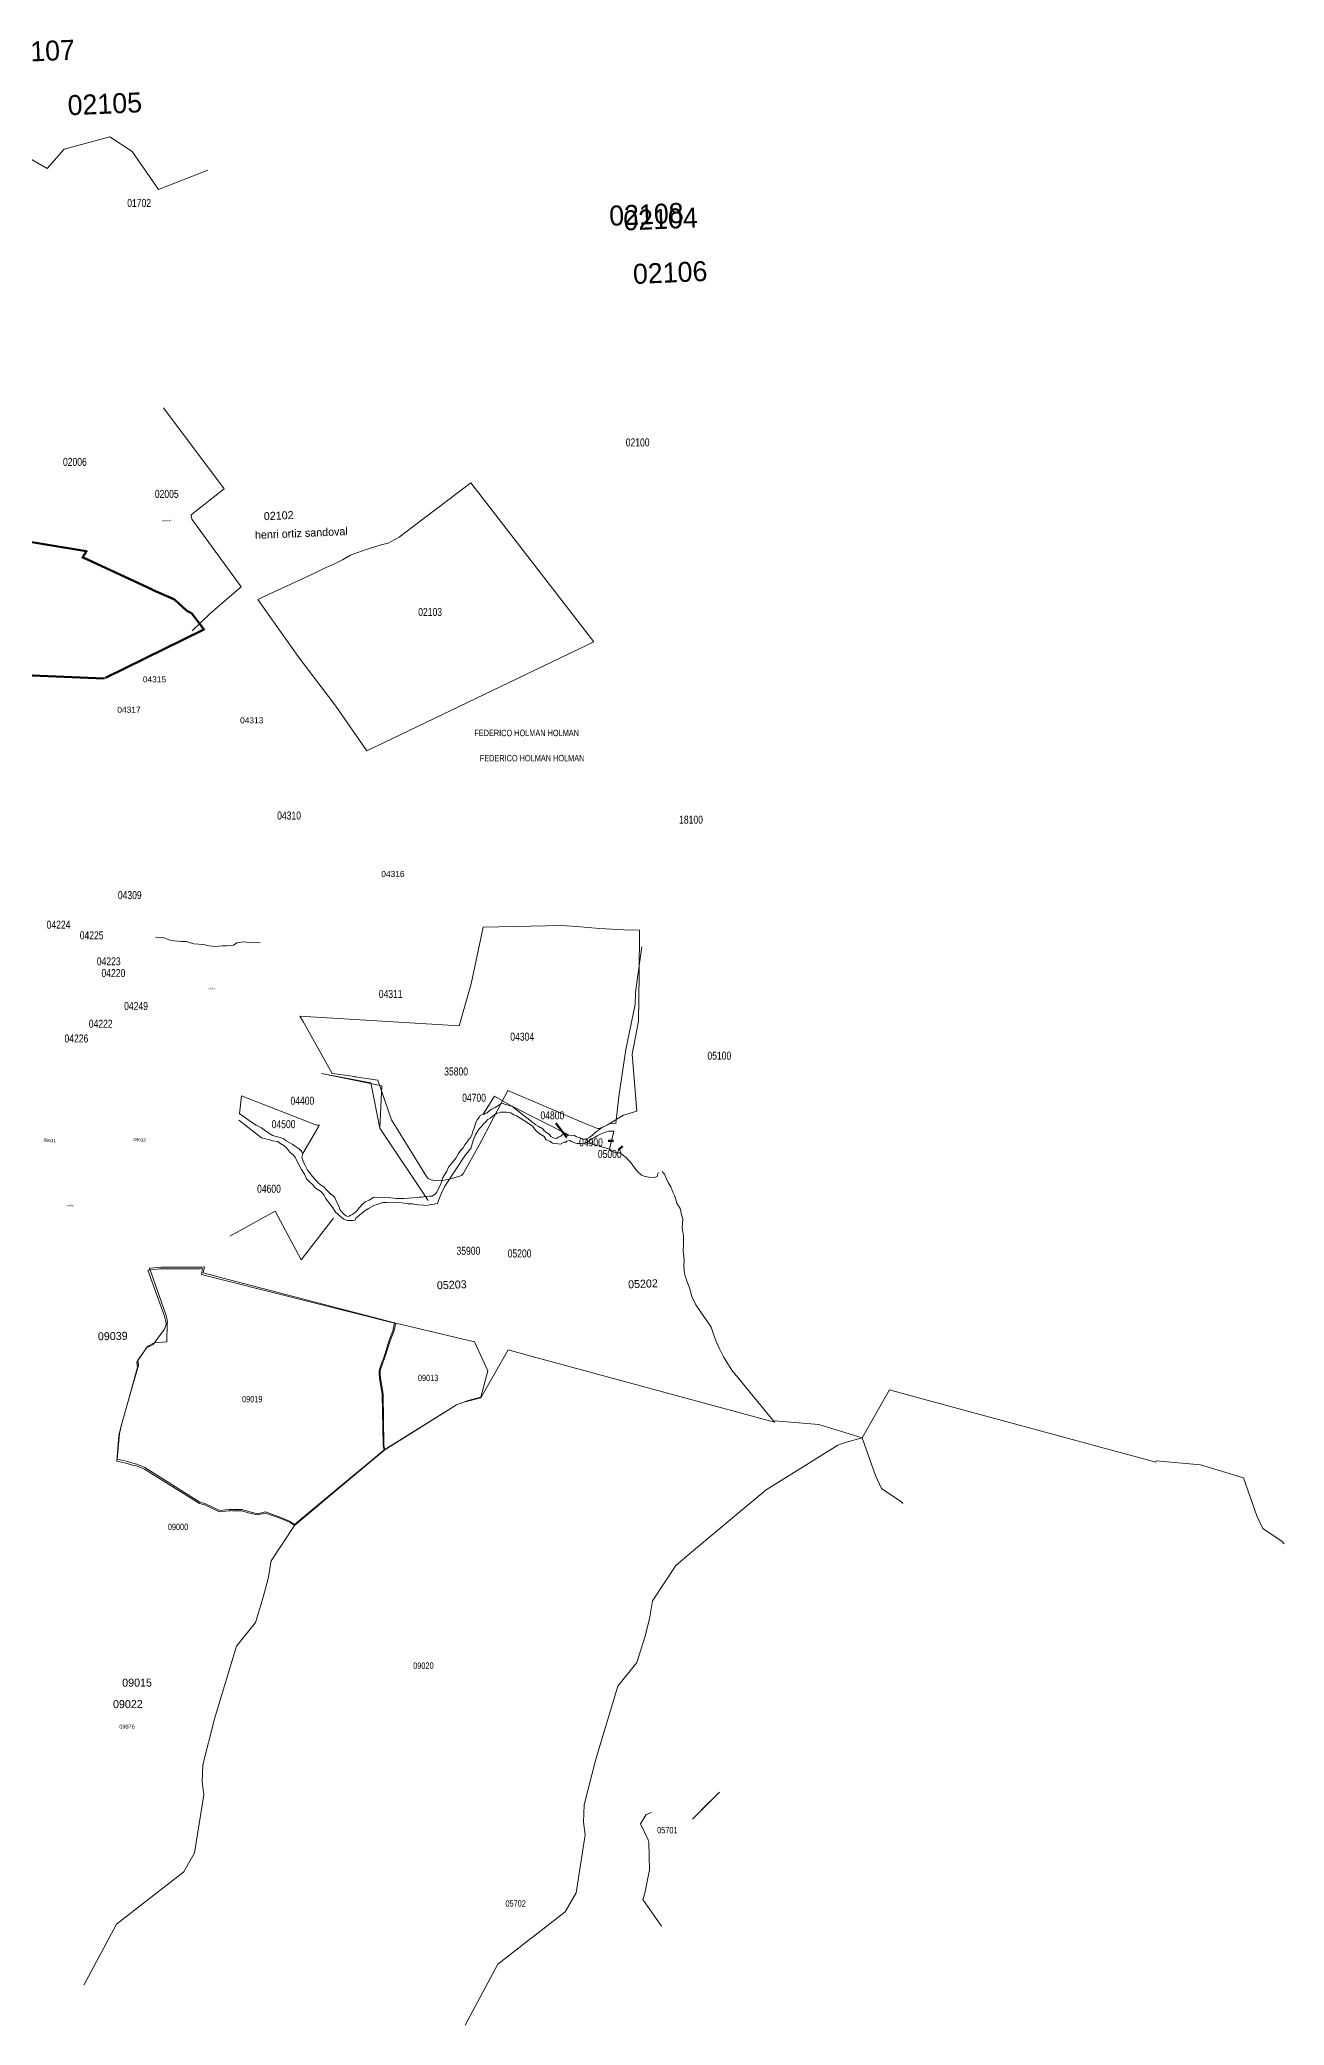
# Model space of a CAD drawing. Header units: inches. Extents: x 610851 to 630254, y 1234683 to 1264905.
# Drawn here: x 627144 to 630254, y 1243480 to 1248443 of the extents above; entities that cross this region are included whole.
import ezdxf
from ezdxf.enums import TextEntityAlignment as Align

# ---------------------------------------------------------------- set-up
doc = ezdxf.new("R2010")
doc.units = ezdxf.units.IN
doc.header["$MEASUREMENT"] = 0
doc.layers.add('Level 50', color=7, linetype='Continuous', lineweight=0)
doc.layers.add('Level 7', color=7, linetype='Continuous', lineweight=0)
doc.styles.add('Engineering', font='dgn003.shx', dxfattribs={"height": 0.1524})
doc.styles.get("Standard").update_dxf_attribs({"font": 'arial.ttf'})
doc.styles.add('Styledgn003', font='dgn003.shx')
doc.styles.add('Styledgn032', font='dgn032.shx')
doc.styles.add('Styletxt', font='txt.shx')
doc.dimstyles.new('STANDARD-Linear', dxfattribs={"dimtxt": 1.5, "dimasz": 1.13, "dimexe": 0.125, "dimexo": 0.000625, "dimgap": 0.3, "dimtad": 1, "dimzin": 7, "dimdsep": 46, "dimtxsty": 'Styletxt', "dimsah": 1, "dimcen": 2.5, "dimclrd": 1, "dimclre": 1, "dimclrt": 2, "dimaunit": 1, "dimadec": 7, "dimazin": 0, "dimtfac": 1, "dimtofl": 0, "dimtmove": 1, "dimatfit": 3, "dimfxl": 1, "dimtolj": 1, "dimtzin": 0, "dimarcsym": 0})

# ---------------------------------------------------------------- blocks, each defined once
blk = doc.blocks.new('AnonymousCell6')
at = {"layer": 'Level 50', "color": 7, "linetype": 'Continuous', "lineweight": 0, "flags": 128}
for points in [[(342.643, 160.742), (332.543, 134.504), (322.941, 103.942), (317.931, 89.129), (315.168, 82.276), (308.253, 60.689), (308.31, 52.359), (309.309, 41.729), (315.584, 1.177), (318.364, -124.922), (319.325, -130.885), (320.941, -137.189), (211.232, -229.256), (96.237, -326.149), (83.744, -317.457), (62.001, -308.492), (23.735, -294.988), (3.524, -299.637), (-21.319, -293.634), (-35.214, -289.461), (-58.311, -289.148), (-61.612, -288.639), (-63.091, -289.167), (-67.121, -289.171), (-91.372, -291.935), (-127.694, -274.41), (-140.484, -271.586), (-278.654, -185.49), (-298.664, -177.151), (-308.345, -175.178), (-325.234, -170.489), (-347.558, -165.663), (-342.492, -101.192), (-336.525, -76.652), (-319.289, -15.039), (-296.017, 69.614), (-297.551, 82.405), (-273.157, 117.712), (-256.725, 125.932), (-228.573, 164.371), (-224.642, 173.588), (-224.122, 177.939), (-224.801, 183.528), (-228.084, 196.862), (-269.894, 312.026)], [(-269.894, 312.026), (-240.741, 315.086), (-139.352, 315.651), (-132.987, 316.572), (-135.556, 301.39), (-69.639, 284.663), (346.509, 179.381)], [(346.509, 179.381), (342.643, 160.742)]]:
    blk.add_lwpolyline(points, dxfattribs=at)
blk = doc.blocks.new('AnonymousCell13')
at = {"layer": 'Level 7', "color": 2, "linetype": 'Continuous', "lineweight": 0, "flags": 128}
for points in [[(342.643, 160.742), (332.543, 134.504), (322.941, 103.942), (317.931, 89.129), (315.168, 82.276), (308.253, 60.689), (308.31, 52.359), (309.309, 41.729), (315.584, 1.177), (318.364, -124.922), (319.325, -130.885), (320.941, -137.189), (211.232, -229.256), (96.237, -326.149), (83.744, -317.457), (62.001, -308.492), (23.735, -294.988), (3.524, -299.637), (-21.319, -293.634), (-35.214, -289.461), (-58.311, -289.148), (-61.612, -288.639), (-63.091, -289.167), (-67.121, -289.171), (-91.372, -291.935), (-127.694, -274.41), (-140.484, -271.586), (-278.654, -185.49), (-298.664, -177.151), (-308.345, -175.178), (-325.234, -170.489), (-347.558, -165.663), (-342.492, -101.192), (-336.525, -76.652), (-319.289, -15.039), (-296.017, 69.614), (-297.551, 82.405), (-273.157, 117.712), (-256.725, 125.932), (-228.573, 164.371), (-224.642, 173.588), (-224.122, 177.939), (-224.801, 183.528), (-228.084, 196.862), (-269.894, 312.026)], [(-269.894, 312.026), (-240.741, 315.086), (-139.352, 315.651), (-132.987, 316.572), (-135.556, 301.39), (-69.639, 284.663), (346.509, 179.381)], [(346.509, 179.381), (342.643, 160.742)]]:
    blk.add_lwpolyline(points, dxfattribs=at)
blk = doc.blocks.new('AnonymousCell27')
at = {"layer": 'Level 50', "color": 3, "linetype": 'Continuous', "lineweight": 53}
for p, q in [((-104.4, 312.5), (-278.6, 252.5)), ((-55.4, 127.5), (-102.6, 311.6)), ((-281.5, 251.6), (-307.6, 244.4)), ((-429.9, 233.9), (-456.8, 140.6)), ((-359.5, 239.9), (-428, 235.4)), ((-310.5, 243.9), (-356.5, 240.1)), ((-428.7, 87.3), (-456.5, 137.9)), ((-83.3, 41.4), (-52.6, 121.6)), ((-53.1, 124.1), (-54, 125)), ((-421.3, 40.2), (-427.8, 84.5)), ((-434.1, -7.1), (-429.4, 3.2)), ((-428.4, 6), (-420.6, 34.5)), ((-420.6, 37.3), (-420.6, 37.4)), ((-25.5, 40), (-82.4, 40)), ((188.5, 4.3), (-22.5, 39.8)), ((180.8, -9.7), (189.2, 2.8)), ((-467.4, -128), (-445.6, -46.8)), ((-445, -43.9), (-443.8, -37.6)), ((-443, -34.7), (-435.2, -9.8)), ((353.6, -91.4), (181.3, -11.6)), ((407.6, -115.4), (356.4, -92.6)), ((-473.8, -150.6), (-468.7, -145.4)), ((-467.4, -137.5), (-467.7, -130.9)), ((-467.5, -142.9), (-467.4, -140.5)), ((439.9, -144), (410.1, -117)), ((450.6, -149.4), (442.3, -145.6)), ((-481.2, -177.5), (-482.8, -167.8)), ((-482.5, -164.9), (-481.2, -160.8)), ((-479.9, -180.4), (-480.1, -180.2)), ((-479.8, -158.2), (-475.8, -152.9)), ((-477.5, -181.5), (-411.5, -176.1)), ((-409.2, -177.2), (-408.8, -177.7)), ((-407.7, -180.4), (-395.4, -233.5)), ((237.3, -312.3), (481.6, -191.7)), ((482.1, -189.8), (452.9, -151.2)), ((-395, -236.5), (-394, -285.5)), ((-392.5, -287), (11.5, -303.9)), ((14.5, -304.1), (233.1, -313.3)), ((234.5, -313.3), (234.6, -313.3)), ((234.9, -313.2), (235.7, -313.1)), ((236, -313), (236.1, -312.9))]:
    blk.add_line(p, q, dxfattribs=at)
for centre in [(-103, 313), (-280, 252), (-429.5, 235.3), (-358, 240), (-309, 244), (-457.2, 139.2), (-55, 126), (-52, 123), (-428, 86), (-428.8, 4.6), (-421, 38.7), (-420.2, 36), (-83.9, 40), (-24, 40), (190, 4), (-445.2, -45.4), (-443.5, -36.1), (-434.8, -8.4), (180, -11), (355, -92), (-467.8, -129.4), (-467.6, -144.4), (-467.3, -139), (409, -116), (441, -145), (-483, -166.4), (-481, -179), (-480.7, -159.4), (-479, -181.6), (-474.9, -151.7), (-410, -176), (-408, -179), (452, -150), (483, -191), (-395, -235), (-394, -287), (13, -304)]:
    blk.add_circle(centre, 0.309, dxfattribs=at)

msp = doc.modelspace()

# ---------------------------------------------------------------- linework, layer by layer
at = {"layer": 'Level 50', "color": 7, "linetype": 'Continuous', "lineweight": 0}
for q in [(628775.08458, 1243995.3552), (628775.08458, 1243995.3552), (628775.08458, 1243995.3552), (628775.08458, 1243995.3552), (628775.08458, 1243995.3552), (628797.82958, 1244017.9932)]:
    msp.add_line((628842.18558, 1244062.1422), q, dxfattribs=at)
at = {"layer": 'Level 50', "color": 7, "linetype": 'Continuous', "lineweight": 0, "flags": 128}
for points in [[(627048.3176, 1248112.70201), (627124.79858, 1248142.8672), (627162.11758, 1248120.8832), (627204.71458, 1248169.1122), (627319.09858, 1248200.2892), (627374.86358, 1248163.7542), (627440.95758, 1248068.3512), (627563.80368, 1248116.88207)], [(627453.37358, 1247522.9792), (627604.98858, 1247320.6832)], [(627604.98858, 1247320.6832), (627522.48058, 1247255.2642), (627524.12758, 1247244.6052)], [(628077.05241, 1247225.91415), (628042.08132, 1247199.1951), (628014.72257, 1247184.85317), (627997.16247, 1247180.26353), (627957.13016, 1247167.7583), (627920.48739, 1247154.87998), (627900.03529, 1247142.82587), (627881.95895, 1247133.94522), (627851.94984, 1247120.60665), (627825.51703, 1247106.75986), (627719.16065, 1247058.14613), (627688.67602, 1247043.92161), (627718.52943, 1247001.4671), (627790.00977, 1246901.18512), (627884.14742, 1246776.77766), (627961.40201, 1246665.33671), (628528.21582, 1246937.89436), (628220.82401, 1247335.40725), (628077.05241, 1247225.91415)], [(627524.12758, 1247244.6052), (627646.92458, 1247075.5642)], [(627646.92458, 1247075.5642), (627570.01858, 1247008.6792), (627524.53558, 1246965.4312)], [(628635.87648, 1245764.44668), (628602.70049, 1245755.00027), (628562.46518, 1245730.54988), (628548.78384, 1245723.75874), (628541.4398, 1245721.48086), (628537.76455, 1245721.43069), (628508.2362, 1245732.69712), (628313.31425, 1245816.38722), (628241.98589, 1245680.18594), (628203.11076, 1245609.5206), (628200.42182, 1245606.79339), (628197.48112, 1245604.32865), (628191.02526, 1245601.46447), (628159.12858, 1245592.80657), (628150.00439, 1245591.2285), (628136.55572, 1245590.87771), (628121.77874, 1245592.94109), (628115.97894, 1245595.62175), (628114.20308, 1245596.68726), (628110.13205, 1245601.81962), (628022.88091, 1245743.01595), (627988.87335, 1245842.42465), (627932.45226, 1245850.907), (627931.05513, 1245851.36209), (627874.65296, 1245858.9282), (627806.57434, 1245981.08688), (627802.5871, 1245987.02659), (627793.82314, 1246002.25598), (628192.051, 1245978.48012), (628221.56851, 1246082.83567), (628252.0919, 1246224.34141), (628448.87376, 1246228.48462), (628485.31823, 1246226.38019), (628542.92605, 1246221.58742), (628603.43801, 1246218.1751), (628642.38274, 1246216.93075), (628641.77418, 1246105.93112), (628640.11705, 1245989.99235), (628624.45124, 1245907.31316), (628635.87648, 1245764.44668)], [(627694.81658, 1246185.3632), (627676.02058, 1246186.1862), (627660.77958, 1246187.0452), (627651.62958, 1246187.9672), (627643.01758, 1246186.3532), (627636.42358, 1246185.7762), (627627.85758, 1246180.0952), (627618.22458, 1246178.9792), (627610.62158, 1246177.8842), (627599.96058, 1246177.7732), (627581.70258, 1246176.0602), (627567.46458, 1246177.9462), (627552.70058, 1246181.3522), (627529.33058, 1246182.6362), (627510.97858, 1246189.0552), (627497.77858, 1246188.9192), (627479.47958, 1246190.7632), (627466.75858, 1246193.1732), (627455.02358, 1246198.1362), (627448.92558, 1246198.5812), (627437.25558, 1246197.9522), (627433.42758, 1246199.6922)], [(628583.47358, 1245734.9662), (628591.33758, 1245801.1382), (628608.75958, 1245918.7562), (628631.82458, 1246031.3482), (628633.00058, 1246061.3552), (628637.64058, 1246099.0242), (628648.43258, 1246175.3942)], [(628583.47358, 1245734.9662), (628591.33758, 1245801.1382), (628608.75958, 1245918.7562), (628631.82458, 1246031.3482), (628633.00058, 1246061.3552), (628637.64058, 1246099.0242), (628648.43258, 1246175.3942)], [(628583.47358, 1245734.9662), (628591.33758, 1245801.1382), (628608.75958, 1245918.7562), (628631.82458, 1246031.3482), (628633.00058, 1246061.3552), (628637.64058, 1246099.0242), (628648.43258, 1246175.3942)], [(628114.09775, 1245541.17692), (627993.70275, 1245721.93492), (627998.34021, 1245827.97543), (627847.9705, 1245859.26915)], [(628114.09775, 1245541.17692), (627993.70275, 1245721.93492), (627971.06175, 1245835.57992), (627847.9705, 1245859.26915)], [(628114.09775, 1245541.17692), (627993.70275, 1245721.93492), (627971.06175, 1245835.57992), (627847.9705, 1245859.26915)], [(627647.96858, 1245803.0792), (627642.90858, 1245757.7802)], [(627647.96858, 1245803.0792), (627835.15158, 1245729.7732), (627843.27458, 1245729.8572)], [(627647.96858, 1245803.0792), (627835.15158, 1245729.7732)], [(628280.09458, 1245801.9882), (628251.67058, 1245757.4642)], [(628280.09458, 1245801.9882), (628251.67058, 1245757.4642)], [(628280.09458, 1245801.9882), (628251.67058, 1245757.4642)], [(628251.67058, 1245757.4642), (628254.72158, 1245756.9872), (628258.24658, 1245759.5662), (628262.29558, 1245760.6242), (628267.31358, 1245765.7602), (628273.86558, 1245769.8952), (628281.94158, 1245774.0452), (628285.97358, 1245776.6292), (628291.01458, 1245779.7312), (628296.05558, 1245782.8342), (628302.13558, 1245783.9142), (628306.73458, 1245781.4192), (628310.80758, 1245780.4442), (628323.53958, 1245777.0172)], [(628251.67058, 1245757.4642), (628254.72158, 1245756.9872), (628258.24658, 1245759.5662), (628262.29558, 1245760.6242), (628267.31358, 1245765.7602), (628273.86558, 1245769.8952), (628281.94158, 1245774.0452), (628285.97358, 1245776.6292), (628291.01458, 1245779.7312), (628296.05558, 1245782.8342), (628302.13558, 1245783.9142), (628306.73458, 1245781.4192), (628310.80758, 1245780.4442), (628323.53958, 1245777.0172)], [(628251.67058, 1245757.4642), (628254.72158, 1245756.9872), (628258.24658, 1245759.5662), (628262.29558, 1245760.6242), (628267.31358, 1245765.7602), (628273.86558, 1245769.8952), (628281.94158, 1245774.0452), (628285.97358, 1245776.6292), (628291.01458, 1245779.7312), (628296.05558, 1245782.8342), (628302.13558, 1245783.9142), (628306.73458, 1245781.4192), (628310.80758, 1245780.4442), (628323.53958, 1245777.0172)], [(628323.53958, 1245777.0172), (628280.09458, 1245801.9882)], [(628323.53958, 1245777.0172), (628280.09458, 1245801.9882)], [(628323.53958, 1245777.0172), (628280.09458, 1245801.9882)], [(628323.53958, 1245777.0172), (628467.04758, 1245704.7852)], [(628467.04758, 1245704.7852), (628463.49958, 1245704.2392), (628457.37258, 1245707.2262), (628449.26758, 1245705.6182), (628445.75458, 1245702.0222), (628439.68658, 1245699.9262), (628435.15858, 1245696.3212), (628427.01858, 1245697.7622), (628421.38758, 1245701.7712), (628417.26058, 1245707.3202), (628408.57158, 1245712.3142), (628404.47558, 1245715.3222), (628400.85658, 1245720.8772), (628390.63858, 1245726.3642), (628383.47858, 1245730.8652), (628323.53958, 1245777.0172)], [(628323.53958, 1245777.0172), (628467.04758, 1245704.7852)], [(628467.04758, 1245704.7852), (628463.49958, 1245704.2392), (628457.37258, 1245707.2262), (628449.26758, 1245705.6182), (628445.75458, 1245702.0222), (628439.68658, 1245699.9262), (628435.15858, 1245696.3212), (628427.01858, 1245697.7622), (628421.38758, 1245701.7712), (628417.26058, 1245707.3202), (628408.57158, 1245712.3142), (628404.47558, 1245715.3222), (628400.85658, 1245720.8772), (628390.63858, 1245726.3642), (628383.47858, 1245730.8652), (628323.53958, 1245777.0172)], [(628323.53958, 1245777.0172), (628467.04758, 1245704.7852)], [(628467.04758, 1245704.7852), (628463.49958, 1245704.2392), (628457.37258, 1245707.2262), (628449.26758, 1245705.6182), (628445.75458, 1245702.0222), (628439.68658, 1245699.9262), (628435.15858, 1245696.3212), (628427.01858, 1245697.7622), (628421.38758, 1245701.7712), (628417.26058, 1245707.3202), (628408.57158, 1245712.3142), (628404.47558, 1245715.3222), (628400.85658, 1245720.8772), (628390.63858, 1245726.3642), (628383.47858, 1245730.8652), (628323.53958, 1245777.0172)], [(627886.95858, 1245509.1592), (627883.38158, 1245511.1562), (627880.27058, 1245516.7162), (627876.64558, 1245522.7792), (627870.45958, 1245530.8492), (627863.75958, 1245539.4232), (627859.11458, 1245545.9842), (627854.95258, 1245554.5832), (627845.18958, 1245564.6502), (627832.91158, 1245572.6572), (627826.72558, 1245580.7282), (627817.48758, 1245589.2752), (627810.81658, 1245595.3062), (627805.09658, 1245606.9402), (627798.35558, 1245619.0722), (627791.61458, 1245631.2042), (627787.45958, 1245639.2952), (627781.75758, 1245649.4042), (627778.14458, 1245654.4502), (627768.91258, 1245662.4892), (627763.75958, 1245669.0452), (627759.63958, 1245674.0862), (627753.48858, 1245679.1062), (627743.77158, 1245685.1072), (627738.65458, 1245688.6122), (627732.04258, 1245689.5612), (627724.41658, 1245690.4992), (627719.81758, 1245692.9932), (627710.66258, 1245694.4242), (627705.05458, 1245696.3992), (627698.43158, 1245698.3642), (627641.06058, 1245742.0012)], [(627886.95858, 1245509.1592), (627883.38158, 1245511.1562), (627880.27058, 1245516.7162), (627876.64558, 1245522.7792), (627870.45958, 1245530.8492), (627863.75958, 1245539.4232), (627859.11458, 1245545.9842), (627854.95258, 1245554.5832), (627845.18958, 1245564.6502), (627832.91158, 1245572.6572), (627826.72558, 1245580.7282), (627817.48758, 1245589.2752), (627810.81658, 1245595.3062), (627805.09658, 1245606.9402), (627798.35558, 1245619.0722), (627791.61458, 1245631.2042), (627787.45958, 1245639.2952), (627781.75758, 1245649.4042), (627778.14458, 1245654.4502), (627768.91258, 1245662.4892), (627763.75958, 1245669.0452), (627759.63958, 1245674.0862), (627753.48858, 1245679.1062), (627743.77158, 1245685.1072), (627738.65458, 1245688.6122), (627732.04258, 1245689.5612), (627724.41658, 1245690.4992), (627719.81758, 1245692.9932), (627710.66258, 1245694.4242), (627705.05458, 1245696.3992), (627698.43158, 1245698.3642), (627641.06058, 1245742.0012)], [(627886.95858, 1245509.1592), (627883.38158, 1245511.1562), (627880.27058, 1245516.7162), (627876.64558, 1245522.7792), (627870.45958, 1245530.8492), (627863.75958, 1245539.4232), (627859.11458, 1245545.9842), (627854.95258, 1245554.5832), (627845.18958, 1245564.6502), (627832.91158, 1245572.6572), (627826.72558, 1245580.7282), (627817.48758, 1245589.2752), (627810.81658, 1245595.3062), (627805.09658, 1245606.9402), (627798.35558, 1245619.0722), (627791.61458, 1245631.2042), (627787.45958, 1245639.2952), (627781.75758, 1245649.4042), (627778.14458, 1245654.4502), (627768.91258, 1245662.4892), (627763.75958, 1245669.0452), (627759.63958, 1245674.0862), (627753.48858, 1245679.1062), (627743.77158, 1245685.1072), (627738.65458, 1245688.6122), (627732.04258, 1245689.5612), (627724.41658, 1245690.4992), (627719.81758, 1245692.9932), (627710.66258, 1245694.4242), (627705.05458, 1245696.3992), (627698.43158, 1245698.3642), (627641.06058, 1245742.0012)], [(627642.90858, 1245757.7802), (627651.08958, 1245752.7812), (627659.27758, 1245747.2732), (627666.95658, 1245741.7602), (627675.66358, 1245735.2412), (627684.35858, 1245729.7392), (627688.44358, 1245727.7482), (627698.14858, 1245722.7642), (627711.45958, 1245713.2422), (627720.66758, 1245707.2372), (627725.77958, 1245704.2392), (627734.94758, 1245701.7922), (627744.62858, 1245698.8422), (627753.80758, 1245695.3782), (627759.95858, 1245690.3582), (627769.14958, 1245685.8772), (627776.30958, 1245681.3762), (627779.89258, 1245678.8712), (627787.05858, 1245673.8612), (627792.69058, 1245669.8522), (627797.31258, 1245665.3242), (627801.44458, 1245659.2672)], [(627642.90858, 1245757.7802), (627651.08958, 1245752.7812), (627659.27758, 1245747.2732), (627666.95658, 1245741.7602), (627675.66358, 1245735.2412), (627684.35858, 1245729.7392), (627688.44358, 1245727.7482), (627698.14858, 1245722.7642), (627711.45958, 1245713.2422), (627720.66758, 1245707.2372), (627725.77958, 1245704.2392), (627734.94758, 1245701.7922), (627744.62858, 1245698.8422), (627753.80758, 1245695.3782), (627759.95858, 1245690.3582), (627769.14958, 1245685.8772), (627776.30958, 1245681.3762), (627779.89258, 1245678.8712), (627787.05858, 1245673.8612), (627792.69058, 1245669.8522), (627795.00158, 1245667.5882)], [(627646.99908, 1245755.2807), (627651.08958, 1245752.7812), (627659.27758, 1245747.2732), (627666.95658, 1245741.7602), (627675.66358, 1245735.2412), (627684.35858, 1245729.7392), (627688.44358, 1245727.7482), (627698.14858, 1245722.7642), (627711.45958, 1245713.2422), (627720.66758, 1245707.2372), (627725.77958, 1245704.2392), (627734.94758, 1245701.7922), (627744.62858, 1245698.8422), (627753.80758, 1245695.3782), (627759.95858, 1245690.3582), (627769.14958, 1245685.8772), (627776.30958, 1245681.3762), (627779.89258, 1245678.8712), (627787.05858, 1245673.8612), (627792.69058, 1245669.8522), (627797.31258, 1245665.3242), (627801.44458, 1245659.2672)], [(627841.67627, 1245727.15999), (627801.44458, 1245659.2672)], [(627841.24383, 1245729.8362), (627843.27458, 1245729.8572)], [(627843.27458, 1245729.8572), (627842.72152, 1245728.92389)], [(627886.95858, 1245509.1592), (627898.24458, 1245499.1082), (627903.88158, 1245494.5912), (627913.06158, 1245491.1272), (627918.64558, 1245491.1852), (627926.76758, 1245491.2692), (627931.83258, 1245492.3382), (627933.81058, 1245496.9342), (627938.33858, 1245500.5392), (627947.88358, 1245509.2812), (627956.93858, 1245516.4922), (627965.51658, 1245521.1562), (627978.62658, 1245528.9172), (627989.75458, 1245532.5912), (628000.87558, 1245536.7732), (628011.03458, 1245536.3702), (628026.76658, 1245537.0412), (628041.50058, 1245536.1762), (628055.22458, 1245534.7932), (628064.88758, 1245533.3682), (628075.04158, 1245533.4722), (628088.78358, 1245530.5642), (628103.51758, 1245529.7002), (628110.63658, 1245528.7572), (628118.23358, 1245530.3602), (628129.88658, 1245532.5142), (628137.48358, 1245534.1182), (628139.93358, 1245541.7692), (628143.90058, 1245549.9442), (628147.84358, 1245560.1532), (628156.27358, 1245577.5252), (628207.66158, 1245655.8402), (628221.19158, 1245671.2312), (628227.04758, 1245691.6272), (628232.98058, 1245705.4152), (628237.44858, 1245714.1042), (628241.94158, 1245720.7602), (628248.47058, 1245726.9282), (628253.97758, 1245733.5942), (628257.99758, 1245737.1942), (628264.01358, 1245743.8652), (628269.55658, 1245747.4812), (628274.08358, 1245751.0872), (628280.12258, 1245755.7252), (628286.67558, 1245759.8592), (628291.74558, 1245760.4202), (628296.29158, 1245762.5012), (628302.38958, 1245762.0552), (628309.49058, 1245762.6372), (628321.19658, 1245760.2162), (628328.35658, 1245755.7152), (628334.99158, 1245752.7332), (628362.09158, 1245736.2362), (628374.88958, 1245727.2182), (628383.64358, 1245716.6322), (628391.85458, 1245709.0912), (628404.13258, 1245701.0842), (628409.29758, 1245693.5112), (628418.47658, 1245690.0482), (628425.13558, 1245685.0332), (628431.74658, 1245684.0842), (628439.37358, 1245683.1462), (628445.47658, 1245682.1922), (628454.56158, 1245686.8622), (628458.11558, 1245686.8992), (628461.13158, 1245689.4722), (628468.22158, 1245691.0702), (628472.81958, 1245688.5762), (628477.92058, 1245686.5952), (628487.08758, 1245684.1482), (628496.73358, 1245684.2472), (628500.29858, 1245683.2682), (628510.41658, 1245686.4222)], [(627886.95858, 1245509.1592), (627898.24458, 1245499.1082), (627903.88158, 1245494.5912), (627913.06158, 1245491.1272), (627918.64558, 1245491.1852), (627926.76758, 1245491.2692), (627931.83258, 1245492.3382), (627933.81058, 1245496.9342), (627938.33858, 1245500.5392), (627947.88358, 1245509.2812), (627956.93858, 1245516.4922), (627965.51658, 1245521.1562), (627978.62658, 1245528.9172), (627989.75458, 1245532.5912), (628000.87558, 1245536.7732), (628011.03458, 1245536.3702), (628026.76658, 1245537.0412), (628041.50058, 1245536.1762), (628055.22458, 1245534.7932), (628064.88758, 1245533.3682), (628075.04158, 1245533.4722), (628088.78358, 1245530.5642), (628103.51758, 1245529.7002), (628110.63658, 1245528.7572), (628118.23358, 1245530.3602), (628129.88658, 1245532.5142), (628137.48358, 1245534.1182), (628139.93358, 1245541.7692), (628143.90058, 1245549.9442), (628147.84358, 1245560.1532), (628156.27358, 1245577.5252), (628207.66158, 1245655.8402), (628221.19158, 1245671.2312), (628227.04758, 1245691.6272), (628232.98058, 1245705.4152), (628237.44858, 1245714.1042), (628241.94158, 1245720.7602), (628248.47058, 1245726.9282), (628253.97758, 1245733.5942), (628257.99758, 1245737.1942), (628264.01358, 1245743.8652), (628269.55658, 1245747.4812), (628274.08358, 1245751.0872), (628280.12258, 1245755.7252), (628286.67558, 1245759.8592), (628291.74558, 1245760.4202), (628296.29158, 1245762.5012), (628302.38958, 1245762.0552), (628309.49058, 1245762.6372), (628321.19658, 1245760.2162), (628328.35658, 1245755.7152), (628334.99158, 1245752.7332), (628362.09158, 1245736.2362), (628374.88958, 1245727.2182), (628383.64358, 1245716.6322), (628391.85458, 1245709.0912), (628404.13258, 1245701.0842), (628409.29758, 1245693.5112), (628418.47658, 1245690.0482), (628425.13558, 1245685.0332), (628431.74658, 1245684.0842), (628439.37358, 1245683.1462), (628445.47658, 1245682.1922), (628454.56158, 1245686.8622), (628458.11558, 1245686.8992), (628461.13158, 1245689.4722), (628468.22158, 1245691.0702), (628472.81958, 1245688.5762), (628477.92058, 1245686.5952), (628487.08758, 1245684.1482), (628496.73358, 1245684.2472), (628500.29858, 1245683.2682), (628510.41658, 1245686.4222)], [(627886.95858, 1245509.1592), (627898.24458, 1245499.1082), (627903.88158, 1245494.5912), (627913.06158, 1245491.1272), (627918.64558, 1245491.1852), (627926.76758, 1245491.2692), (627931.83258, 1245492.3382), (627933.81058, 1245496.9342), (627938.33858, 1245500.5392), (627947.88358, 1245509.2812), (627956.93858, 1245516.4922), (627965.51658, 1245521.1562), (627978.62658, 1245528.9172), (627989.75458, 1245532.5912), (628000.87558, 1245536.7732), (628011.03458, 1245536.3702), (628026.76658, 1245537.0412), (628041.50058, 1245536.1762), (628055.22458, 1245534.7932), (628064.88758, 1245533.3682), (628075.04158, 1245533.4722), (628088.78358, 1245530.5642), (628103.51758, 1245529.7002), (628110.63658, 1245528.7572), (628118.23358, 1245530.3602), (628129.88658, 1245532.5142), (628137.48358, 1245534.1182), (628139.93358, 1245541.7692), (628143.90058, 1245549.9442), (628147.84358, 1245560.1532), (628156.27358, 1245577.5252), (628207.66158, 1245655.8402), (628221.19158, 1245671.2312), (628227.04758, 1245691.6272), (628232.98058, 1245705.4152), (628237.44858, 1245714.1042), (628241.94158, 1245720.7602), (628248.47058, 1245726.9282), (628253.97758, 1245733.5942), (628257.99758, 1245737.1942), (628264.01358, 1245743.8652), (628269.55658, 1245747.4812), (628274.08358, 1245751.0872), (628280.12258, 1245755.7252), (628286.67558, 1245759.8592), (628291.74558, 1245760.4202), (628296.29158, 1245762.5012), (628302.38958, 1245762.0552), (628309.49058, 1245762.6372), (628321.19658, 1245760.2162), (628328.35658, 1245755.7152), (628334.99158, 1245752.7332), (628362.09158, 1245736.2362), (628374.88958, 1245727.2182), (628383.64358, 1245716.6322), (628391.85458, 1245709.0912), (628404.13258, 1245701.0842), (628409.29758, 1245693.5112), (628418.47658, 1245690.0482), (628425.13558, 1245685.0332), (628431.74658, 1245684.0842), (628439.37358, 1245683.1462), (628445.47658, 1245682.1922), (628454.56158, 1245686.8622), (628458.11558, 1245686.8992), (628461.13158, 1245689.4722), (628468.22158, 1245691.0702), (628472.81958, 1245688.5762), (628477.92058, 1245686.5952), (628487.08758, 1245684.1482), (628496.73358, 1245684.2472), (628500.29858, 1245683.2682), (628510.41658, 1245686.4222)], [(628093.11658, 1245550.9452), (628097.69758, 1245549.9752), (628107.83258, 1245551.6052), (628117.47258, 1245552.2132), (628124.07258, 1245552.2812), (628132.13558, 1245557.4492), (628136.13858, 1245562.5742), (628141.09658, 1245572.7932), (628146.06758, 1245581.9952), (628149.95158, 1245597.2872), (628161.42758, 1245614.6912), (628165.37758, 1245624.3912), (628173.88358, 1245635.1552), (628183.38758, 1245647.4552), (628190.36558, 1245658.7112), (628197.36658, 1245667.9352), (628201.87658, 1245673.0652), (628205.85558, 1245680.2242), (628210.85558, 1245686.8852), (628213.34658, 1245690.9772), (628214.34958, 1245692.0052), (628217.35458, 1245695.5942), (628219.86958, 1245697.6542), (628223.34058, 1245704.8072), (628224.82258, 1245708.3812), (628226.27458, 1245714.4972), (628229.22658, 1245722.6622), (628233.15758, 1245733.8872), (628237.11258, 1245743.0792), (628242.60858, 1245750.7612), (628244.60458, 1245753.8322), (628251.67058, 1245757.4642)], [(628093.11658, 1245550.9452), (628097.69758, 1245549.9752), (628107.83258, 1245551.6052), (628117.47258, 1245552.2132), (628124.07258, 1245552.2812), (628132.13558, 1245557.4492), (628136.13858, 1245562.5742), (628141.09658, 1245572.7932), (628146.06758, 1245581.9952), (628149.95158, 1245597.2872), (628161.42758, 1245614.6912), (628165.37758, 1245624.3912), (628173.88358, 1245635.1552), (628183.38758, 1245647.4552), (628190.36558, 1245658.7112), (628197.36658, 1245667.9352), (628201.87658, 1245673.0652), (628205.85558, 1245680.2242), (628210.85558, 1245686.8852), (628213.34658, 1245690.9772), (628214.34958, 1245692.0052), (628217.35458, 1245695.5942), (628219.86958, 1245697.6542), (628223.34058, 1245704.8072), (628224.82258, 1245708.3812), (628226.27458, 1245714.4972), (628229.22658, 1245722.6622), (628233.15758, 1245733.8872), (628237.11258, 1245743.0792), (628242.60858, 1245750.7612), (628244.60458, 1245753.8322), (628251.67058, 1245757.4642)], [(628093.11658, 1245550.9452), (628097.69758, 1245549.9752), (628107.83258, 1245551.6052), (628117.47258, 1245552.2132), (628124.07258, 1245552.2812), (628132.13558, 1245557.4492), (628136.13858, 1245562.5742), (628141.09658, 1245572.7932), (628146.06758, 1245581.9952), (628149.95158, 1245597.2872), (628161.42758, 1245614.6912), (628165.37758, 1245624.3912), (628173.88358, 1245635.1552), (628183.38758, 1245647.4552), (628190.36558, 1245658.7112), (628197.36658, 1245667.9352), (628201.87658, 1245673.0652), (628205.85558, 1245680.2242), (628210.85558, 1245686.8852), (628213.34658, 1245690.9772), (628214.34958, 1245692.0052), (628217.35458, 1245695.5942), (628219.86958, 1245697.6542), (628223.34058, 1245704.8072), (628224.82258, 1245708.3812), (628226.27458, 1245714.4972), (628229.22658, 1245722.6622), (628233.15758, 1245733.8872), (628237.11258, 1245743.0792), (628242.60858, 1245750.7612), (628244.60458, 1245753.8322), (628251.67058, 1245757.4642)], [(628467.04758, 1245704.7852), (628480.25858, 1245703.9042), (628485.37558, 1245700.3992), (628492.50058, 1245698.9472), (628502.19958, 1245694.4722), (628508.28558, 1245695.0432), (628517.37058, 1245699.7122), (628523.92258, 1245703.8472), (628531.96258, 1245711.0482), (628539.00558, 1245716.7132), (628547.56458, 1245722.9022), (628556.14758, 1245727.0582), (628567.23958, 1245733.7822), (628571.80858, 1245733.8292), (628576.87958, 1245734.3902), (628583.99558, 1245733.7002)], [(628467.04758, 1245704.7852), (628480.25858, 1245703.9042), (628485.37558, 1245700.3992), (628492.50058, 1245698.9472), (628502.19958, 1245694.4722), (628508.28558, 1245695.0432), (628517.37058, 1245699.7122), (628523.92258, 1245703.8472), (628531.96258, 1245711.0482), (628539.00558, 1245716.7132), (628547.56458, 1245722.9022), (628556.14758, 1245727.0582), (628567.23958, 1245733.7822), (628571.80858, 1245733.8292), (628576.87958, 1245734.3902), (628583.99558, 1245733.7002)], [(628467.04758, 1245704.7852), (628480.25858, 1245703.9042), (628485.37558, 1245700.3992), (628492.50058, 1245698.9472), (628502.19958, 1245694.4722), (628508.28558, 1245695.0432), (628517.37058, 1245699.7122), (628523.92258, 1245703.8472), (628531.96258, 1245711.0482), (628539.00558, 1245716.7132), (628547.56458, 1245722.9022), (628556.14758, 1245727.0582), (628567.23958, 1245733.7822), (628571.80858, 1245733.8292), (628576.87958, 1245734.3902), (628583.99558, 1245733.7002)], [(628578.62658, 1245715.0892), (628573.55558, 1245714.5282), (628565.94058, 1245714.4492), (628559.86658, 1245712.8612), (628552.78258, 1245710.7552), (628545.20358, 1245707.6262), (628537.13358, 1245702.9672), (628530.57558, 1245699.3412), (628525.02658, 1245696.2332), (628510.41658, 1245686.4222)], [(628578.62658, 1245715.0892), (628573.55558, 1245714.5282), (628565.94058, 1245714.4492), (628559.86658, 1245712.8612), (628552.78258, 1245710.7552), (628545.20358, 1245707.6262), (628537.13358, 1245702.9672), (628530.57558, 1245699.3412), (628525.02658, 1245696.2332), (628510.41658, 1245686.4222)], [(628578.62658, 1245715.0892), (628573.55558, 1245714.5282), (628565.94058, 1245714.4492), (628559.86658, 1245712.8612), (628552.78258, 1245710.7552), (628545.20358, 1245707.6262), (628537.13358, 1245702.9672), (628530.57558, 1245699.3412), (628525.02658, 1245696.2332), (628510.41658, 1245686.4222)], [(628510.41658, 1245686.4222), (628567.47458, 1245669.7272)], [(628510.41658, 1245686.4222), (628567.47458, 1245669.7272)], [(628510.41658, 1245686.4222), (628567.47458, 1245669.7272)], [(628567.47458, 1245669.7272), (628578.62658, 1245715.0892)], [(628567.47458, 1245669.7272), (628578.62658, 1245715.0892)], [(628567.47458, 1245669.7272), (628578.62658, 1245715.0892)], [(628567.47458, 1245669.7272), (628576.68958, 1245663.2132), (628581.78958, 1245661.2322), (628584.84158, 1245660.7562), (628593.47758, 1245660.3372), (628600.63758, 1245655.8352), (628603.20558, 1245653.3202), (628608.83058, 1245649.8192), (628613.46458, 1245644.2752), (628620.66658, 1245636.2152), (628626.33858, 1245628.6482), (628630.98458, 1245622.0872), (628638.70558, 1245613.0162), (628647.93758, 1245604.9772), (628654.06458, 1245601.9902), (628666.27858, 1245599.5742), (628680.50458, 1245598.7042), (628686.56158, 1245601.8172), (628689.49758, 1245611.2532)], [(628567.47458, 1245669.7272), (628576.68958, 1245663.2132), (628581.78958, 1245661.2322), (628584.84158, 1245660.7562), (628593.47758, 1245660.3372), (628600.63758, 1245655.8352), (628603.20558, 1245653.3202), (628608.83058, 1245649.8192), (628613.46458, 1245644.2752), (628620.66658, 1245636.2152), (628626.33858, 1245628.6482), (628630.98458, 1245622.0872), (628638.70558, 1245613.0162), (628647.93758, 1245604.9772), (628654.06458, 1245601.9902), (628666.27858, 1245599.5742), (628680.50458, 1245598.7042), (628686.56158, 1245601.8172), (628689.49758, 1245611.2532)], [(628567.47458, 1245669.7272), (628576.68958, 1245663.2132), (628581.78958, 1245661.2322), (628584.84158, 1245660.7562), (628593.47758, 1245660.3372), (628600.63758, 1245655.8352), (628603.20558, 1245653.3202), (628608.83058, 1245649.8192), (628613.46458, 1245644.2752), (628620.66658, 1245636.2152), (628626.33858, 1245628.6482), (628630.98458, 1245622.0872), (628638.70558, 1245613.0162), (628647.93758, 1245604.9772), (628654.06458, 1245601.9902), (628666.27858, 1245599.5742), (628680.50458, 1245598.7042), (628686.56158, 1245601.8172), (628689.49758, 1245611.2532)], [(627801.44458, 1245659.2672), (627799.02358, 1245649.0742), (627802.17558, 1245639.9552), (627806.34258, 1245630.8472), (627813.10158, 1245617.1912), (627818.76258, 1245610.6402), (627824.44758, 1245602.0562), (627833.18358, 1245592.9962), (627839.36358, 1245585.4342), (627845.51458, 1245580.4142), (627853.69658, 1245575.4142), (627858.31758, 1245570.8862), (627867.06058, 1245561.3172), (627871.16858, 1245557.2932), (627875.25958, 1245554.7932), (627881.42258, 1245548.7562), (627881.95958, 1245546.2202), (627887.15958, 1245535.5972), (627890.27058, 1245530.0372), (627891.85258, 1245524.9702), (627893.95358, 1245518.8912), (627896.53358, 1245515.3592), (627902.18858, 1245509.3172), (627908.34458, 1245503.7882), (627912.93758, 1245501.8022), (627916.99258, 1245502.3522), (627921.02458, 1245504.9362), (627926.57958, 1245507.5352), (627934.63158, 1245513.7192), (627943.63958, 1245524.9972), (627950.66458, 1245532.1872), (627957.19958, 1245537.8472), (627966.79758, 1245542.0132), (627978.38558, 1245549.7592), (627987.02158, 1245549.3392), (628001.25358, 1245547.9612), (628014.44658, 1245548.6062), (628034.78258, 1245546.2742), (628054.58158, 1245546.4792), (628097.69758, 1245549.9752), (628093.11658, 1245550.9452)], [(627801.44458, 1245659.2672), (627799.02358, 1245649.0742), (627802.17558, 1245639.9552), (627806.34258, 1245630.8472), (627813.10158, 1245617.1912), (627818.76258, 1245610.6402), (627824.44758, 1245602.0562), (627833.18358, 1245592.9962), (627839.36358, 1245585.4342), (627845.51458, 1245580.4142), (627853.69658, 1245575.4142), (627858.31758, 1245570.8862), (627867.06058, 1245561.3172), (627871.16858, 1245557.2932), (627875.25958, 1245554.7932), (627881.42258, 1245548.7562), (627881.95958, 1245546.2202), (627887.15958, 1245535.5972), (627890.27058, 1245530.0372), (627891.85258, 1245524.9702), (627893.95358, 1245518.8912), (627896.53358, 1245515.3592), (627902.18858, 1245509.3172), (627908.34458, 1245503.7882), (627912.93758, 1245501.8022), (627916.99258, 1245502.3522), (627921.02458, 1245504.9362), (627926.57958, 1245507.5352), (627934.63158, 1245513.7192), (627943.63958, 1245524.9972), (627950.66458, 1245532.1872), (627957.19958, 1245537.8472), (627966.79758, 1245542.0132), (627978.38558, 1245549.7592), (627987.02158, 1245549.3392), (628001.25358, 1245547.9612), (628014.44658, 1245548.6062), (628034.78258, 1245546.2742), (628054.58158, 1245546.4792), (628097.69758, 1245549.9752), (628093.11658, 1245550.9452)], [(627801.44458, 1245659.2672), (627799.02358, 1245649.0742), (627802.17558, 1245639.9552), (627806.34258, 1245630.8472), (627813.10158, 1245617.1912), (627818.76258, 1245610.6402), (627824.44758, 1245602.0562), (627833.18358, 1245592.9962), (627839.36358, 1245585.4342), (627845.51458, 1245580.4142), (627853.69658, 1245575.4142), (627858.31758, 1245570.8862), (627867.06058, 1245561.3172), (627871.16858, 1245557.2932), (627875.25958, 1245554.7932), (627881.42258, 1245548.7562), (627881.95958, 1245546.2202), (627887.15958, 1245535.5972), (627890.27058, 1245530.0372), (627891.85258, 1245524.9702), (627893.95358, 1245518.8912), (627896.53358, 1245515.3592), (627902.18858, 1245509.3172), (627908.34458, 1245503.7882), (627912.93758, 1245501.8022), (627916.99258, 1245502.3522), (627921.02458, 1245504.9362), (627926.57958, 1245507.5352), (627934.63158, 1245513.7192), (627943.63958, 1245524.9972), (627950.66458, 1245532.1872), (627957.19958, 1245537.8472), (627966.79758, 1245542.0132), (627978.38558, 1245549.7592), (627987.02158, 1245549.3392), (628001.25358, 1245547.9612), (628014.44658, 1245548.6062), (628034.78258, 1245546.2742), (628054.58158, 1245546.4792), (628097.69758, 1245549.9752), (628093.11658, 1245550.9452)], [(628699.10558, 1245614.6572), (628700.54458, 1245611.3232), (628705.28558, 1245607.0952), (628708.95758, 1245596.9652), (628714.15158, 1245586.8512), (628720.88658, 1245575.2282), (628726.11658, 1245562.0642), (628730.80358, 1245551.9442), (628735.57258, 1245534.7082), (628744.35658, 1245521.5812), (628747.57258, 1245506.8712), (628751.26258, 1245495.2162), (628749.49058, 1245472.8292), (628752.25858, 1245453.0302), (628752.48258, 1245433.7142), (628751.69758, 1245413.8792), (628753.34458, 1245403.2192), (628754.50058, 1245391.0302), (628753.63858, 1245377.8032), (628755.37958, 1245359.0112), (628759.63558, 1245342.2782), (628767.47458, 1245323.0402), (628773.30658, 1245301.7482), (628783.70658, 1245280.5032), (628821.92758, 1245224.4672), (628826.66758, 1245209.7732), (628834.01658, 1245189.0052), (628842.86458, 1245170.2862), (628852.73458, 1245151.0692), (628872.92258, 1245117.7242), (628980.04158, 1244987.1592)], [(627618.93403, 1245452.38295), (627732.54658, 1245514.6802)], [(627732.54658, 1245514.6802), (627797.42458, 1245392.8292)], [(627797.42458, 1245392.8292), (627877.65655, 1245497.07323)], [(628033.68458, 1245234.9232), (628029.75958, 1245216.6082), (628019.48658, 1245190.4312), (628009.68058, 1245159.9262), (628004.56958, 1245145.1412), (628001.76158, 1245138.3102), (627994.70458, 1245116.7622), (627994.70958, 1245108.4312), (627995.63358, 1245097.7922), (628001.64558, 1245057.1982), (628003.59258, 1244931.0592), (628004.51658, 1244925.0902), (628006.08858, 1244918.7752), (627895.75858, 1244827.4212), (627780.11958, 1244731.2762), (627767.76258, 1244739.9922), (627746.07458, 1244749.0982), (627707.89158, 1244762.8482), (627687.65058, 1244758.3352), (627662.84858, 1244764.5002), (627648.97758, 1244768.7622), (627625.87758, 1244769.2272), (627622.58058, 1244769.7572), (627621.09658, 1244769.2362), (627617.06858, 1244769.2632), (627592.79558, 1244766.6592), (627556.58658, 1244784.4192), (627543.81058, 1244787.3252), (627406.19558, 1244874.3152), (627386.23858, 1244882.7862), (627376.57358, 1244884.8192), (627359.71558, 1244889.6172), (627337.42358, 1244894.5902), (627342.91458, 1244959.0182), (627349.11258, 1244983.8052), (627366.75558, 1245045.2882), (627390.58058, 1245129.7712), (627389.13058, 1245142.5692), (627413.75258, 1245177.7062), (627430.23858, 1245185.8152), (627461.16358, 1245187.9772), (627462.62758, 1245233.2492), (627463.17858, 1245237.5932), (627462.53658, 1245243.1842), (627459.34158, 1245256.5362), (627418.29258, 1245371.9502), (627447.46558, 1245374.8202), (627548.84258, 1245374.7162), (627555.21658, 1245375.5942), (627552.54458, 1245360.4282), (627618.34358, 1245343.2662), (628033.68458, 1245234.9232)], [(628033.68458, 1245234.9232), (628029.75958, 1245216.6082), (628019.48658, 1245190.4312), (628009.68058, 1245159.9262), (628004.56958, 1245145.1412), (628001.76158, 1245138.3102), (627994.70458, 1245116.7622), (627994.70958, 1245108.4312), (627995.63358, 1245097.7922), (628001.64558, 1245057.1982), (628003.59258, 1244931.0592), (628004.51658, 1244925.0902), (628006.08858, 1244918.7752), (628185.60858, 1245031.0912), (628214.78558, 1245041.5362), (628246.19258, 1245049.4962), (628263.39458, 1245115.3992), (628230.63858, 1245188.4732), (628033.68458, 1245234.9232)], [(628033.68458, 1245234.9232), (628029.75958, 1245216.6082), (628019.48658, 1245190.4312), (628009.68058, 1245159.9262), (628004.56958, 1245145.1412), (628001.76158, 1245138.3102), (627994.70458, 1245116.7622), (627994.70958, 1245108.4312), (627995.63358, 1245097.7922), (628001.64558, 1245057.1982), (628003.59258, 1244931.0592), (628004.51658, 1244925.0902), (628006.08858, 1244918.7752), (628185.60858, 1245031.0912), (628214.78558, 1245041.5362), (628246.19258, 1245049.4962), (628263.39458, 1245115.3992), (628230.63858, 1245188.4732), (628033.68458, 1245234.9232)], [(628033.68458, 1245234.9232), (628029.75958, 1245216.6082), (628019.48658, 1245190.4312), (628009.68058, 1245159.9262), (628004.56958, 1245145.1412), (628001.76158, 1245138.3102), (627994.70458, 1245116.7622), (627994.70958, 1245108.4312), (627995.63358, 1245097.7922), (628001.64558, 1245057.1982), (628003.59258, 1244931.0592), (628004.51658, 1244925.0902), (628006.08858, 1244918.7752), (628185.60858, 1245031.0912), (628214.78558, 1245041.5362), (628246.19258, 1245049.4962), (628263.39458, 1245115.3992), (628230.63858, 1245188.4732), (628033.68458, 1245234.9232)], [(629300.78658, 1244783.7912), (629295.72858, 1244789.1522), (629247.03658, 1244821.5972), (629232.49058, 1244853.8692), (629199.16258, 1244948.1832), (629091.03958, 1244981.1922), (628980.74058, 1244991.0382), (628979.86758, 1244987.7612), (628368.82758, 1245153.4212), (628314.06758, 1245168.1272), (628246.20858, 1245048.4582), (628203.63658, 1245037.0642), (628185.53458, 1245030.3152), (628005.91858, 1244918.4762), (627951.02958, 1244872.3892), (627819.82358, 1244762.7422), (627780.17958, 1244729.1072), (627722.17758, 1244640.7432), (627714.38458, 1244596.3422), (627702.54858, 1244550.2982), (627683.37858, 1244486.7892), (627635.60258, 1244427.3602), (627580.21958, 1244245.5182), (627551.29958, 1244131.1472), (627550.05658, 1244088.1262), (627553.82858, 1244055.7942), (627530.96058, 1243911.2222), (627504.15358, 1243863.3572), (627335.59358, 1243732.6182), (627253.88858, 1243580.0692)], [(629300.78658, 1244783.7912), (629295.72858, 1244789.1522), (629247.03658, 1244821.5972), (629232.49058, 1244853.8692), (629199.16258, 1244948.1832), (629091.03958, 1244981.1922), (628980.74058, 1244991.0382), (628979.86758, 1244987.7612), (628368.82758, 1245153.4212), (628314.06758, 1245168.1272), (628246.20858, 1245048.4582), (628203.63658, 1245037.0642), (628185.53458, 1245030.3152), (628005.91858, 1244918.4762), (627951.02958, 1244872.3892), (627819.82358, 1244762.7422), (627780.17958, 1244729.1072), (627722.17758, 1244640.7432), (627714.38458, 1244596.3422), (627702.54858, 1244550.2982), (627683.37858, 1244486.7892), (627635.60258, 1244427.3602), (627580.21958, 1244245.5182), (627551.29958, 1244131.1472), (627550.05658, 1244088.1262), (627553.82858, 1244055.7942), (627530.96058, 1243911.2222), (627504.15358, 1243863.3572), (627335.59358, 1243732.6182), (627253.88858, 1243580.0692)], [(630253.74058, 1244683.5162), (630248.68258, 1244688.8772), (630199.99058, 1244721.3222), (630185.44458, 1244753.5942), (630152.11658, 1244847.9082), (630043.99358, 1244880.9172), (629933.69458, 1244890.7632), (629932.82158, 1244887.4862), (629321.78158, 1245053.1462), (629267.02158, 1245067.8522), (629199.16258, 1244948.1832), (629156.59058, 1244936.7892), (629138.48858, 1244930.0402), (628958.87258, 1244818.2012), (628903.98358, 1244772.1142), (628772.77758, 1244662.4672), (628733.13358, 1244628.8322), (628675.13158, 1244540.4682), (628667.33858, 1244496.0672), (628655.50258, 1244450.0232), (628636.33258, 1244386.5142), (628588.55658, 1244327.0852), (628533.17358, 1244145.2432), (628504.25358, 1244030.8722), (628503.01058, 1243987.8512), (628506.78258, 1243955.5192), (628483.91458, 1243810.9472), (628457.10758, 1243763.0822), (628288.54758, 1243632.3432), (628206.84258, 1243479.7942)], [(628697.27058, 1243727.1892), (628650.96658, 1243794.3562), (628655.51158, 1243810.1442), (628667.47958, 1243868.5572), (628665.69058, 1243936.8552), (628664.12058, 1243943.3252), (628644.94858, 1243983.4492), (628659.45358, 1244006.5012), (628672.57958, 1244011.6632)], [(628697.27058, 1243727.1892), (628650.96658, 1243794.3562), (628655.51158, 1243810.1442), (628667.47958, 1243868.5572), (628665.69058, 1243936.8552), (628664.12058, 1243943.3252), (628644.94858, 1243983.4492), (628659.45358, 1244006.5012), (628672.57958, 1244011.6632)]]:
    msp.add_lwpolyline(points, dxfattribs=at)

# ---------------------------------------------------------------- block references
at = {"color": 3, "linetype": 'Continuous', "lineweight": 53}
msp.add_blockref('AnonymousCell27', (627071.08036, 1247159.95755), dxfattribs=at)
at = {"color": 7, "linetype": 'Continuous', "lineweight": 0}
msp.add_blockref('AnonymousCell6', (627683.94558, 1245055.2572), dxfattribs=at)
at = {"color": 2, "linetype": 'Continuous', "lineweight": 0}
msp.add_blockref('AnonymousCell13', (627683.94558, 1245055.2572), dxfattribs=at)

# ---------------------------------------------------------------- texts
at = {"layer": 'Level 50', "color": 3, "linetype": 'Continuous', "lineweight": 0, "style": 'Styledgn032'}
for s, height, rotation, p in [('02104', 50, 2.39999996, (628695.12998, 1247994.82686)), ('02106', 50, 2.39999996, (628719.13023, 1247861.11118)), ('09015', 19.999998, 0.2, (627387.14014, 1244336.34815)), ('09022', 19.999998, 0.2, (627364.15174, 1244282.70855)), ('09022', 19.999998, 0.2, (627364.15174, 1244282.70855)), ('09022', 19.999998, 0.2, (627364.15174, 1244282.70855)), ('09076', 10, 0.2, (627361.9474, 1244226.32262))]:
    msp.add_text(s, height=height, rotation=rotation, dxfattribs=at).set_placement(p, align=Align.MIDDLE_CENTER)
at = {"layer": 'Level 50', "color": 3, "linetype": 'Continuous', "lineweight": 0, "style": 'Styledgn003'}
for s, height, width, p in [('02100', 19.999998, 0.8, (628637.93232, 1247436.3932)), ('09000', 16.000002, 0.75, (627489.48563, 1244725.51421)), ('09000', 16.000002, 0.75, (627489.48563, 1244725.51421)), ('09000', 16.000002, 0.75, (627489.48563, 1244725.51421))]:
    msp.add_text(s, height=height, dxfattribs=dict(at, width=width)).set_placement(p, align=Align.MIDDLE_CENTER)
at = {"layer": 'Level 50', "color": 3, "linetype": 'Continuous', "lineweight": 0}
msp.add_text('04315', height=15, rotation=359.99999386, dxfattribs=at).set_placement((627401.56499, 1246836.67463))
at = {"layer": 'Level 50', "color": 7, "linetype": 'Continuous', "lineweight": 0, "style": 'Styledgn003'}
for s, height, width, p in [('04304', 19.999998, 0.8, (628349.51857, 1245950.9672)), ('04304', 19.999998, 0.8, (628349.51857, 1245950.9672)), ('04400', 19.999998, 0.8, (627800.18632, 1245790.9692)), ('04400', 19.999998, 0.8, (627800.18632, 1245790.9692)), ('04700', 19.999998, 0.8, (628229.20532, 1245798.3082)), ('04500', 19.999998, 0.8, (627753.24132, 1245732.2572)), ('04600', 19.999998, 0.8, (627716.72932, 1245570.7992)), ('05200', 19.999998, 0.8, (628342.94402, 1245409.08853)), ('09013', 16.000002, 0.75, (628114.47283, 1245098.01221)), ('09013', 16.000002, 0.75, (628114.47283, 1245098.01221))]:
    msp.add_text(s, height=height, dxfattribs=dict(at, width=width)).set_placement(p, align=Align.MIDDLE_CENTER)
at = {"layer": 'Level 50', "color": 7, "linetype": 'Continuous', "lineweight": 0, "style": 'Engineering'}
for s, p in [('05203', (628135.90378, 1245339.28367)), ('05202', (628613.68486, 1245341.74646))]:
    msp.add_text(s, height=20, rotation=2.39998768, dxfattribs=at).set_placement(p, align=Align.TOP_LEFT)
at = {"layer": 'Level 7', "color": 7, "linetype": 'Continuous', "lineweight": 0, "style": 'Styledgn032'}
for s, height, rotation, p in [('02107', 50, 2.39999996, (627138.7015, 1248414.28444)), ('02105', 50, 2.39999996, (627306.54409, 1248282.82986)), ('02108', 50, 2.39999996, (628659.87125, 1248006.58354)), ('02102', 20, 2.4, (627741.04532, 1247253.49317)), ('henri ortiz sandoval', 20, 2.4, (627797.57528, 1247209.81093)), ('09031', 7.999968, 356.8, (627168.84659, 1245691.56663)), ('09031', 7.999968, 356.8, (627168.84659, 1245691.56663)), ('09031', 7.999968, 356.8, (627168.84659, 1245691.56663)), ('09032', 7.999968, 356.8, (627393.52516, 1245693.22667)), ('09032', 7.999968, 356.8, (627393.52516, 1245693.22667)), ('09032', 7.999968, 356.8, (627393.52516, 1245693.22667)), ('09039', 19.999998, 1, (627326.33282, 1245202.71608)), ('09039', 19.999998, 1, (627326.33282, 1245202.71608)), ('09039', 19.999998, 1, (627326.33282, 1245202.71608))]:
    msp.add_text(s, height=height, rotation=rotation, dxfattribs=at).set_placement(p, align=Align.MIDDLE_CENTER)
at = {"layer": 'Level 7', "color": 7, "linetype": 'Continuous', "lineweight": 0, "style": 'Styledgn003'}
for s, height, width, p in [('01702', 19.999998, 0.8, (627392.28657, 1248035.0632)), ('01702', 19.999998, 0.8, (627392.28657, 1248035.0632)), ('01702', 19.999998, 0.8, (627392.28657, 1248035.0632)), ('02100', 19.999998, 0.8, (628637.93232, 1247436.3932)), ('02100', 19.999998, 0.8, (628637.93232, 1247436.3932)), ('02006', 19.999998, 0.8, (627231.70557, 1247387.7782)), ('02006', 19.999998, 0.8, (627231.70557, 1247387.7782)), ('02006', 19.999998, 0.8, (627231.70557, 1247387.7782)), ('02005', 19.999998, 0.8, (627461.26808, 1247307.6982)), ('02005', 19.999998, 0.8, (627461.26808, 1247307.6982)), ('02005', 19.999998, 0.8, (627461.26808, 1247307.6982)), ('02103', 19.999998, 0.8, (628119.40307, 1247012.65884)), ('FEDERICO HOLMAN HOLMAN', 16.000002, 0.75, (628360.55437, 1246710.13751)), ('FEDERICO HOLMAN HOLMAN', 16.000002, 0.75, (628374.21282, 1246647.32058)), ('04310', 19.999998, 0.8, (627766.92552, 1246503.80966)), ('04310', 19.999998, 0.8, (627766.92552, 1246503.80966)), ('04310', 19.999998, 0.8, (627766.92552, 1246503.80966)), ('18100', 19.999998, 0.8, (628771.34732, 1246493.3832)), ('18100', 19.999998, 0.8, (628771.34732, 1246493.3832)), ('18100', 19.999998, 0.8, (628771.34732, 1246493.3832)), ('04309', 19.999998, 0.8, (627368.86386, 1246304.77883)), ('04309', 19.999998, 0.8, (627368.86386, 1246304.77883)), ('04309', 19.999998, 0.8, (627368.86386, 1246304.77883)), ('04224', 19.999998, 0.8, (627190.86657, 1246230.9302)), ('04225', 19.999998, 0.8, (627273.62008, 1246204.2352)), ('04223', 19.999998, 0.8, (627316.33357, 1246139.2772)), ('04220', 19.999998, 0.8, (627327.90132, 1246109.9132)), ('04311', 19.999998, 0.8, (628020.8614, 1246057.70608)), ('04311', 19.999998, 0.8, (628020.8614, 1246057.70608)), ('04311', 19.999998, 0.8, (628020.8614, 1246057.70608)), ('04249', 19.999998, 0.8, (627384.57657, 1246027.4612)), ('04222', 19.999998, 0.8, (627296.17357, 1245983.2572)), ('04226', 19.999998, 0.8, (627235.55457, 1245946.5372)), ('35800', 19.999998, 0.8, (628184.31777, 1245863.99385)), ('05100', 19.999998, 0.8, (628842.08932, 1245903.5002)), ('05100', 19.999998, 0.8, (628842.08932, 1245903.5002)), ('05100', 19.999998, 0.8, (628842.08932, 1245903.5002)), ('04800', 19.999998, 0.8, (628424.80632, 1245754.2742)), ('04800', 19.999998, 0.8, (628424.80632, 1245754.2742)), ('04800', 19.999998, 0.8, (628424.80632, 1245754.2742)), ('04900', 19.999998, 0.8, (628521.30332, 1245687.0002)), ('04900', 19.999998, 0.8, (628521.30332, 1245687.0002)), ('04900', 19.999998, 0.8, (628521.30332, 1245687.0002)), ('05000', 19.999998, 0.8, (628568.24732, 1245657.6442)), ('05000', 19.999998, 0.8, (628568.24732, 1245657.6442)), ('05000', 19.999998, 0.8, (628568.24732, 1245657.6442)), ('35900', 19.999998, 0.8, (628215.07324, 1245415.84273)), ('09019', 16.000002, 0.75, (627674.95583, 1245045.02121)), ('09019', 16.000002, 0.75, (627674.95583, 1245045.02121)), ('09019', 16.000002, 0.75, (627674.95583, 1245045.02121)), ('09020', 16.000002, 0.75, (628102.60363, 1244378.68621)), ('09020', 16.000002, 0.75, (628102.60363, 1244378.68621)), ('09020', 16.000002, 0.75, (628102.60363, 1244378.68621)), ('05701', 16.000002, 0.75, (628712.17683, 1243967.50021)), ('05701', 16.000002, 0.75, (628712.17683, 1243967.50021)), ('05701', 16.000002, 0.75, (628712.17683, 1243967.50021)), ('05702', 16.000002, 0.75, (628333.09283, 1243784.34821)), ('05702', 16.000002, 0.75, (628333.09283, 1243784.34821)), ('05702', 16.000002, 0.75, (628333.09283, 1243784.34821))]:
    msp.add_text(s, height=height, dxfattribs=dict(at, width=width)).set_placement(p, align=Align.MIDDLE_CENTER)
at = {"layer": 'Level 7', "color": 7, "linetype": 'Continuous', "lineweight": 0, "style": 'Styledgn032'}
for s, p in [('aprobado', (627461.10729, 1247241.15335)), ('indiviso', (627573.05805, 1246071.05663)), ('indiviso', (627219.89583, 1245528.76801))]:
    msp.add_text(s, height=4, dxfattribs=at).set_placement(p, align=Align.MIDDLE_CENTER)
at = {"layer": 'Level 7', "color": 7, "linetype": 'Continuous', "lineweight": 0}
for s, p in [('04315', (627401.56499, 1246836.67463)), ('04315', (627401.56499, 1246836.67463)), ('04317', (627337.72659, 1246760.51296)), ('04313', (627644.42419, 1246734.31648)), ('04316', (627997.32716, 1246350.25201))]:
    msp.add_text(s, height=15, rotation=359.99999386, dxfattribs=at).set_placement(p)

# ---------------------------------------------------------------- leaders
for points in [[(628460.64522, 1245699.07234), (628433.76884, 1245735.13148)], [(628577.66946, 1245690.22553), (628564.23127, 1245690.22553)], [(628599.84247, 1245677.68322), (628590.43574, 1245667.82855)]]:
    msp.add_leader(points, dimstyle='STANDARD-Linear', override={"dimscale": 1, "dimtxt": 1.5, "dimasz": 1.13, "dimgap": 0.3, "dimtad": 1, "dimclrd": 0, "dimlwd": 65534}, dxfattribs=at)

doc.saveas('drawing.dxf')
